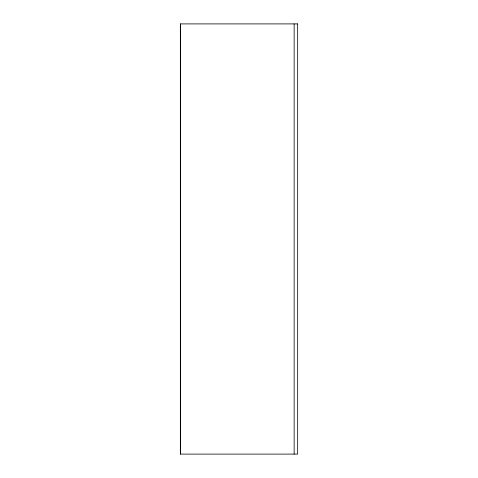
<?xml version="1.0" encoding="UTF-8"?>
<svg xmlns="http://www.w3.org/2000/svg" width="478" height="478" viewBox="0 0 478 478"><rect width="100%" height="100%" fill="white"/><g stroke="black" fill="none" stroke-linecap="round" stroke-linejoin="round"><path stroke-width="0.72" d="M294.143 23.9L294.143 454.1M180.451 23.9L180.451 454.1M297.663 23.9L180.337 23.9L180.337 454.1L297.663 454.1L297.663 23.9"/></g></svg>
